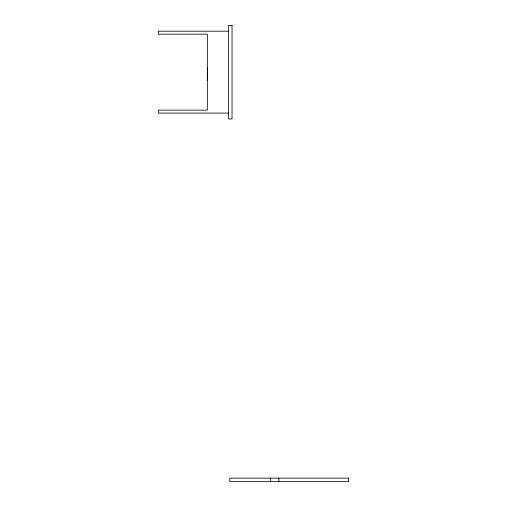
<?xml version="1.0" encoding="UTF-8"?>
<svg xmlns="http://www.w3.org/2000/svg" width="507" height="507" viewBox="0 0 507 507"><rect width="100%" height="100%" fill="white"/><g stroke="black" fill="none" stroke-linecap="round" stroke-linejoin="round"><path stroke-width="0.76" d="M228.518 31.2L158.304 31.2L158.304 34.172L207.338 34.172L207.338 110.127L158.304 110.127L158.304 113.099L228.518 113.099M278.875 478.139L278.875 481.65M270.687 478.139L270.687 481.65M207.458 67.374L207.458 80.34M232.029 25.35L228.518 25.35L228.518 118.949L232.029 118.949L232.029 25.35M348.696 478.139L229.823 478.139L229.823 481.65L348.696 481.65L348.696 478.139"/></g></svg>
